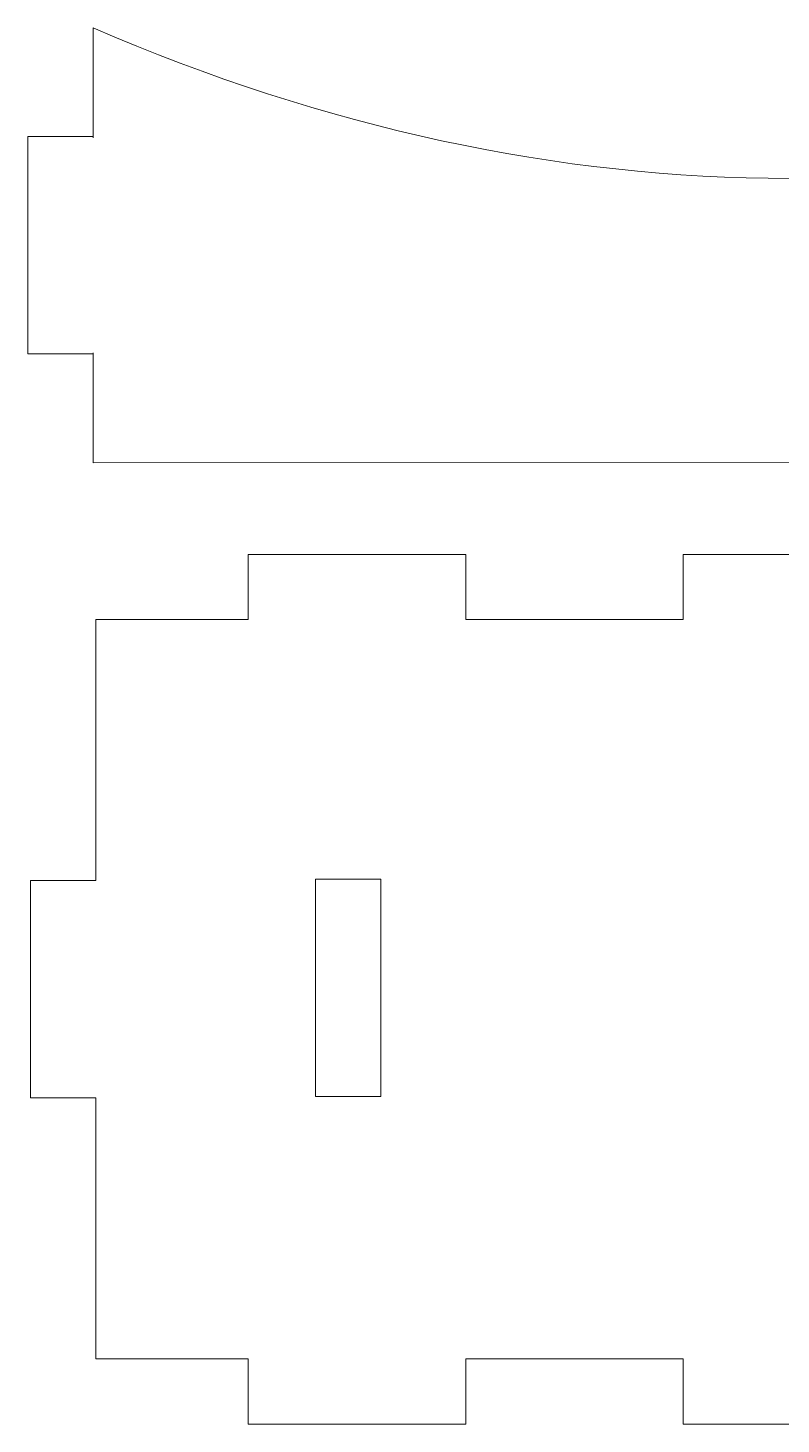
# Model space of a CAD drawing. Header units: centimetres. Extents: x -10.5 to 10.5, y -5.5 to 5.5.
# Drawn here: x -3.48 to -0.05, y -5.41 to 0.95 of the extents above; entities that cross this region are included whole.
import ezdxf

# ---------------------------------------------------------------- set-up
doc = ezdxf.new("R2010")
doc.units = ezdxf.units.CM
doc.header["$MEASUREMENT"] = 0
doc.layers.add('Laag 1', color=7, linetype='Continuous')

msp = doc.modelspace()

# ---------------------------------------------------------------- linework, layer by layer
at = {"layer": 'Laag 1', "color": 1, "lineweight": 9}
for points in [[(-3.18213, 0.94739), (-3.18213, 0.94739), (-3.18213, 0.44739), (-3.18213, 0.44739)], [(-3.18213, 0.94739), (-1.06571, 0.03347), (1.04749, 0.03347), (3.15749, 0.94739)], [(-3.18213, 0.45305), (-3.18213, 0.45305), (-3.4793, 0.45305), (-3.4793, 0.45305)], [(-3.4793, 0.45305), (-3.4793, 0.45305), (-3.4793, -0.53752), (-3.4793, -0.53752)], [(-3.4793, -0.53752), (-3.4793, -0.53752), (-3.18213, -0.53752), (-3.18213, -0.53752)], [(-3.18213, -0.53362), (-3.18213, -0.53362), (-3.18213, -1.03362), (-3.18213, -1.03362)], [(-3.18213, -1.03362), (-3.18213, -1.03362), (3.15749, -1.03312), (3.15749, -1.03312)], [(-1.48585, -1.45126), (-1.48585, -1.45126), (-2.47642, -1.45126), (-2.47642, -1.45126)], [(-2.47642, -1.45126), (-2.47642, -1.45126), (-2.47642, -1.74843), (-2.47642, -1.74843)], [(-1.48585, -1.74843), (-1.48585, -1.74843), (-1.48585, -1.45126), (-1.48585, -1.45126)], [(0.49528, -1.45126), (0.49528, -1.45126), (-0.49528, -1.45126), (-0.49528, -1.45126)], [(-0.49528, -1.45126), (-0.49528, -1.45126), (-0.49528, -1.74843), (-0.49528, -1.74843)], [(-2.47642, -1.74843), (-2.47642, -1.74843), (-3.16981, -1.74843), (-3.16981, -1.74843)], [(-3.16981, -1.74843), (-3.16981, -1.74843), (-3.16981, -2.93711), (-3.16981, -2.93711)], [(-0.49528, -1.74843), (-0.49528, -1.74843), (-1.48585, -1.74843), (-1.48585, -1.74843)], [(-3.16981, -2.93711), (-3.16981, -2.93711), (-3.46698, -2.93711), (-3.46698, -2.93711)], [(-3.46698, -2.93711), (-3.46698, -2.93711), (-3.46698, -3.92768), (-3.46698, -3.92768)], [(-2.16981, -2.93035), (-2.16981, -2.93035), (-1.87264, -2.93035), (-1.87264, -2.93035)], [(-2.16981, -2.93035), (-2.16981, -2.93035), (-2.16981, -3.92092), (-2.16981, -3.92092)], [(-1.87264, -2.93035), (-1.87264, -2.93035), (-1.87264, -3.92092), (-1.87264, -3.92092)], [(-3.46698, -3.92768), (-3.46698, -3.92768), (-3.16981, -3.92768), (-3.16981, -3.92768)], [(-3.16981, -3.92768), (-3.16981, -3.92768), (-3.16981, -5.11636), (-3.16981, -5.11636)], [(-2.16981, -3.92092), (-2.16981, -3.92092), (-1.87264, -3.92092), (-1.87264, -3.92092)], [(-3.16981, -5.11636), (-3.16981, -5.11636), (-2.47642, -5.11636), (-2.47642, -5.11636)], [(-2.47642, -5.11636), (-2.47642, -5.11636), (-2.47642, -5.41352), (-2.47642, -5.41352)], [(-1.48585, -5.11636), (-1.48585, -5.11636), (-0.49528, -5.11636), (-0.49528, -5.11636)], [(-1.48585, -5.41352), (-1.48585, -5.41352), (-1.48585, -5.11636), (-1.48585, -5.11636)], [(-0.49528, -5.11636), (-0.49528, -5.11636), (-0.49528, -5.41352), (-0.49528, -5.41352)], [(-2.47642, -5.41352), (-2.47642, -5.41352), (-1.48585, -5.41352), (-1.48585, -5.41352)], [(-0.49528, -5.41352), (-0.49528, -5.41352), (0.49528, -5.41352), (0.49528, -5.41352)]]:
    msp.add_open_spline(points, degree=3, dxfattribs=at)

doc.saveas('drawing.dxf')
